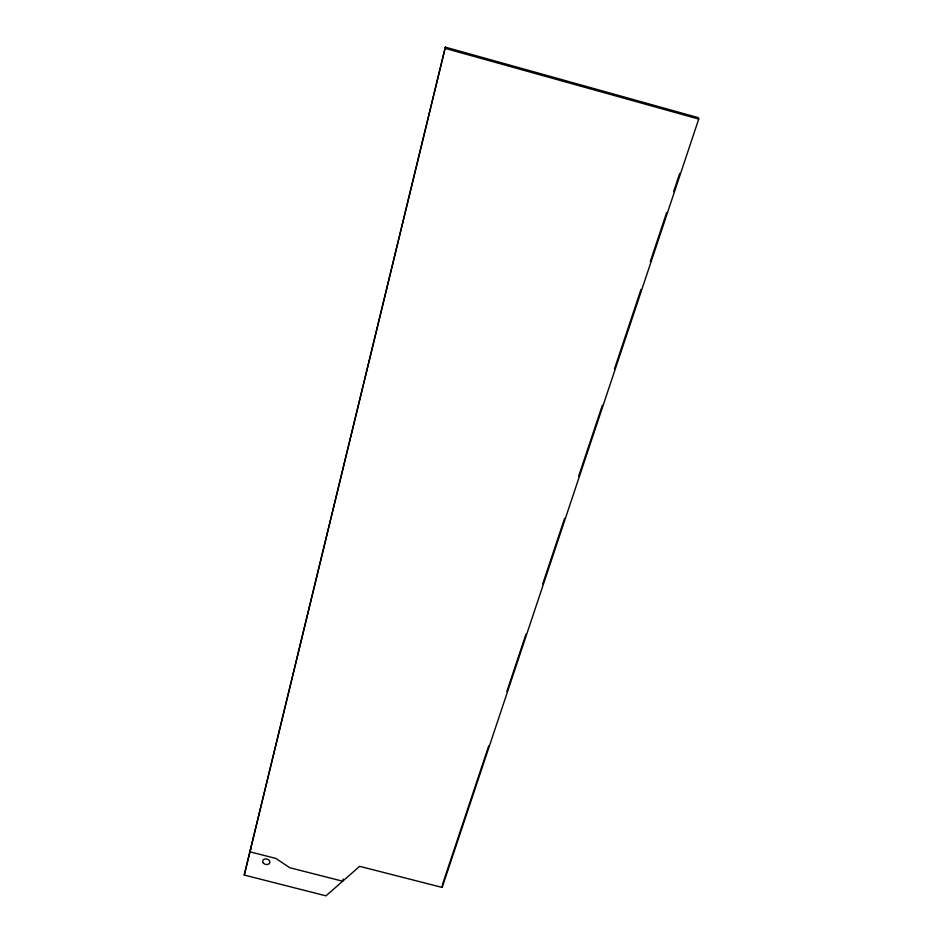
<?xml version="1.0" encoding="UTF-8"?>
<svg xmlns="http://www.w3.org/2000/svg" width="943" height="943" viewBox="0 0 943 943"><rect width="100%" height="100%" fill="white"/><g stroke="black" fill="none" stroke-linecap="round" stroke-linejoin="round"><path stroke-width="1.41" d="M442.161 887.422L698.739 119.066L698.291 117.663L445.355 47.15L244.261 875.057L325.972 895.85L359.648 866.334L442.161 887.422L442.444 885.229M343.146 879.041L342.674 881.21L289.772 867.725L275.886 858.436L249.907 851.812L250.897 848.629M445.355 47.15L244.261 875.057M442.585 884.133L488.698 745.913M506.863 691.467L525.958 634.226M542.732 583.965L564.621 518.355M578.589 476.463L602.353 405.266M614.459 368.961L641.004 289.383M650.328 261.459L666.63 212.599M673.608 191.653L679.667 173.512M444.79 48.282L698.739 119.066M263.297 862.986A3.642 2.77 14.6 0 0 269.509 863.293A3.642 2.77 14.6 0 0 266.009 858.896A3.642 2.77 14.6 0 0 263.297 862.986"/></g></svg>
